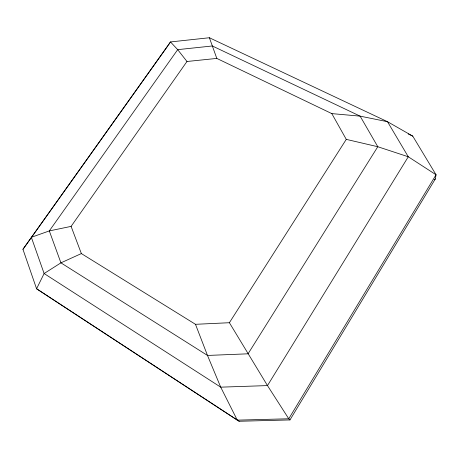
<?xml version="1.0" encoding="UTF-8"?>
<svg xmlns="http://www.w3.org/2000/svg" width="459" height="459" viewBox="0 0 459 459"><rect width="100%" height="100%" fill="white"/><g stroke="black" fill="none" stroke-linecap="round" stroke-linejoin="round"><path stroke-width="0.69" d="M435.293 178.964L436.05 174.77L412.761 136.128L387.499 121.704L209.384 37.741L170.496 41.935L22.95 249.306L36.577 288.768L237.292 420.14L239.179 421.259L289.968 419.928L435.293 178.964L434.134 179.79M71.099 226.385L81.358 253.575L195.482 324.312L229.391 322.717L346.275 139.37L331.805 113.608L216.814 58.413L186.974 61.495L71.099 226.385L49.308 230.917L31.35 237.303L44.116 273.53L220.71 387.161L237.292 420.14L288.763 418.774L289.968 419.928M168.459 44.982L170.496 41.935L177.69 49.652L186.974 61.495M22.95 249.306L168.046 45.567M81.358 253.575L60.927 262.846L44.116 273.53L36.577 288.768L239.179 421.259M331.805 113.608L360.12 116.144L387.499 121.704L408.281 156.771L436.05 174.77L288.763 418.774L267.482 385.589L229.391 322.717M346.275 139.37L377.791 146.725L408.281 156.771L267.482 385.589L220.71 387.161L207.497 355.444L195.482 324.312M408.24 133.988L412.761 136.128M209.384 37.741L216.814 58.413M377.791 146.725L248.055 353.809L207.497 355.444L60.927 262.846L49.308 230.917L177.69 49.652L212.345 45.975L360.12 116.144L377.791 146.725"/></g></svg>
